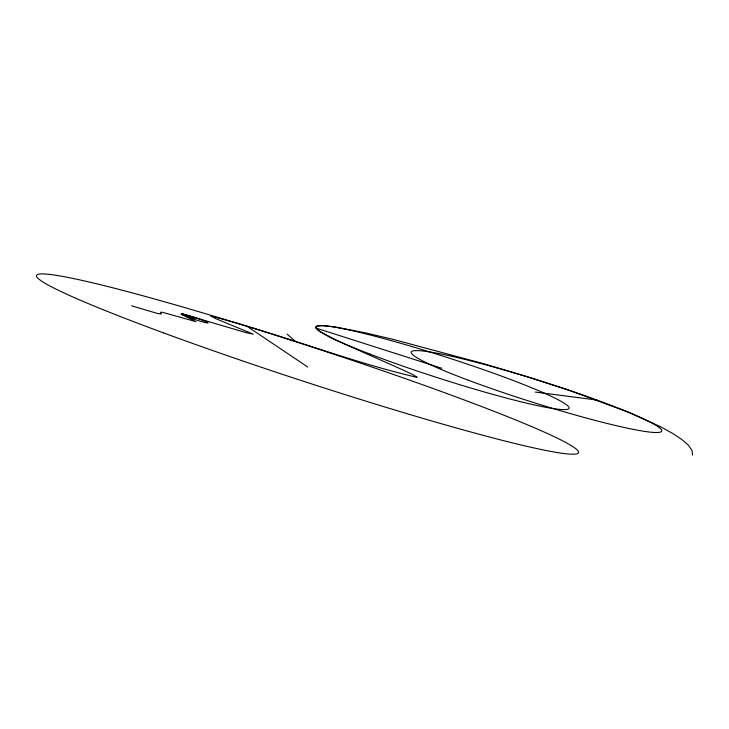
<?xml version="1.0" encoding="UTF-8"?>
<svg xmlns="http://www.w3.org/2000/svg" width="729" height="729" viewBox="0 0 729 729"><rect width="100%" height="100%" fill="white"/><g stroke="black" fill="none" stroke-linecap="round" stroke-linejoin="round"><path stroke-width="1.09" d="M692.55 455.06L692.049 450.495L688.468 445.291L681.87 439.532L672.384 433.272L660.219 426.602L628.899 412.423L569.659 390.48L526.356 376.465L483.418 363.653L392.166 339.131L364.883 332.734L334.948 326.929L322.592 325.59L316.468 326.264L315.775 327.357L319.147 331.03L335.823 340.115L403 369.977L413.316 374.852L417.125 377.394C347.469 361.128 280.191 333.982 210.827 316.022L215.666 318.619L253.273 334.183L245.719 332.542L183.161 314.135L181.202 313.935L195.937 321.662L162.339 312.267L160.526 312.258L161.437 314.062L157.245 313.406L131.621 305.816M535.332 392.065L596.86 400.039M316.012 328.077L441.792 368.254M181.803 313.907L194.616 318.445M247.076 326.337L307.829 367.061M287.144 334.155L295.509 341.5M187.49 316.924A14.143 0.948 18.4 0 0 208.029 322.901A14.143 0.948 18.4 0 0 188.31 315.475A14.143 0.948 18.4 0 0 187.49 316.924M369.931 354.084A133.006 11.117 17.8 0 0 568.693 408.787A133.006 11.117 17.8 0 0 388.776 339.951A133.006 11.117 17.8 0 0 369.931 354.084M468.537 380.301A131.348 11.345 17.5 0 0 661.64 431.313A131.348 11.345 17.5 0 0 479.272 363.088A131.348 11.345 17.5 0 0 468.537 380.301M163.487 332.871A285.13 17.605 18.1 0 0 578.425 452.882A285.13 17.605 18.1 0 0 180.664 306.408A285.13 17.605 18.1 0 0 163.487 332.871"/></g></svg>
